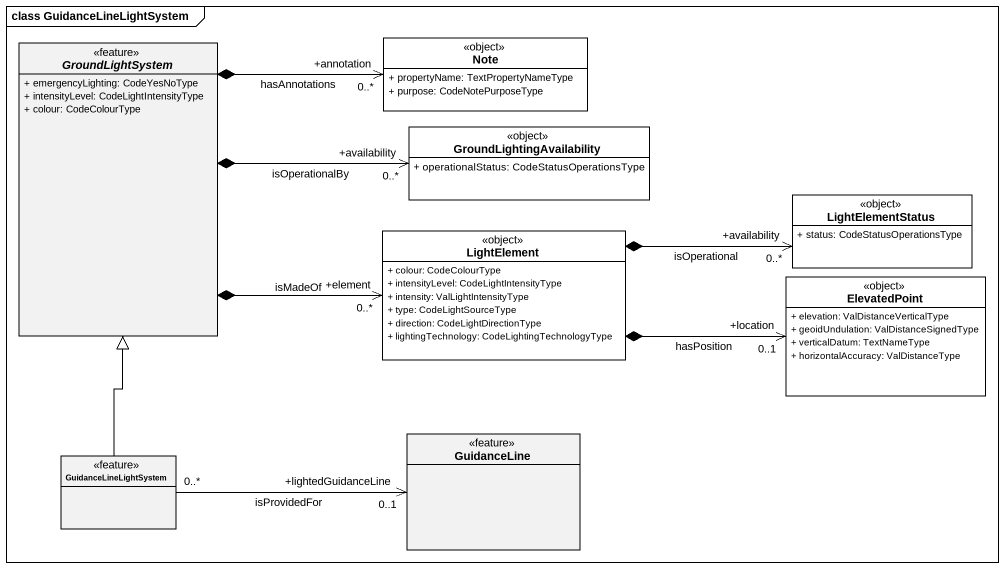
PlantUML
@startuml
mainframe class GuidanceLineLightSystem
hide circle
hide empty members
skinparam classAttributeIconSize 0
abstract class GroundLightSystem <<feature>> {
  + emergencyLighting: CodeYesNoType
  + intensityLevel: CodeLightIntensityType
  + colour: CodeColourType
}
class "Note" as Note_ <<object>> #FFFFFF {
  + propertyName: TextPropertyNameType
  + purpose: CodeNotePurposeType
}
class GroundLightingAvailability <<object>> #FFFFFF {
  + operationalStatus: CodeStatusOperationsType
}
class LightElementStatus <<object>> #FFFFFF {
  + status: CodeStatusOperationsType
}
class LightElement <<object>> #FFFFFF {
  + colour: CodeColourType
  + intensityLevel: CodeLightIntensityType
  + intensity: ValLightIntensityType
  + type: CodeLightSourceType
  + direction: CodeLightDirectionType
  + lightingTechnology: CodeLightingTechnologyType
}
class ElevatedPoint <<object>> #FFFFFF {
  + elevation: ValDistanceVerticalType
  + geoidUndulation: ValDistanceSignedType
  + verticalDatum: TextNameType
  + horizontalAccuracy: ValDistanceType
}
class GuidanceLine <<feature>>
class GuidanceLineLightSystem <<feature>>
GroundLightSystem *-right-> "+annotation\n0..*" Note_ : hasAnnotations
GroundLightSystem *-right-> "+availability\n0..*" GroundLightingAvailability : isOperationalBy
GroundLightSystem *-right-> "+element\n0..*" LightElement : isMadeOf
LightElement *-right-> "+availability\n0..*" LightElementStatus : isOperational
LightElement *-right-> "+location\n0..1" ElevatedPoint : hasPosition
GuidanceLineLightSystem -up-|> GroundLightSystem
GuidanceLineLightSystem "0..*" -right-> "+lightedGuidanceLine\n0..1" GuidanceLine : isProvidedFor
@enduml
